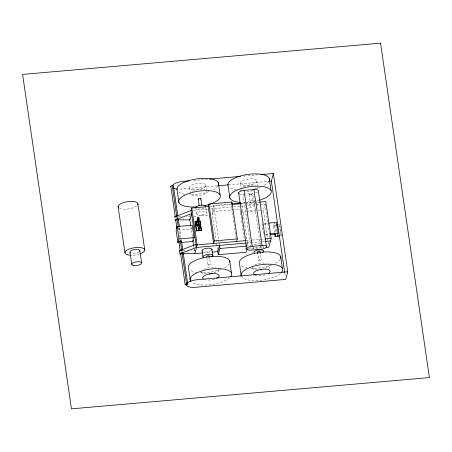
<?xml version="1.0" encoding="UTF-8"?>
<svg xmlns="http://www.w3.org/2000/svg" width="452" height="452" viewBox="0 0 452 452"><rect width="100%" height="100%" fill="white"/><g stroke="black" fill="none" stroke-linecap="round" stroke-linejoin="round"><path stroke-width="0.34" stroke-dasharray="2.26 1.69" d="M189.767 215.536L189.433 216.779L186.128 216.785M191.558 227.735L191.219 229.006L178.845 230.085M194.705 249.323L194.366 250.566L191.066 250.572M195.371 246.837L195.88 244.973M217.57 249.849L211.994 211.7L213.672 205.485L231.141 203.959M214.124 208.553L212.446 214.773L211.05 214.892M241.283 204.287L241.617 203.044L247.899 246.046M240.391 212.333L240.724 211.09M246.95 244.837L247.453 242.973M268.381 244.396L263.403 210.321L265.081 204.106L241.351 206.174M274.573 232.718L273.59 225.994L274.307 223.333L275.68 232.74M279.715 224.717L279.505 225.48L281.076 236.232L281.285 235.469L279.715 224.717L278.398 224.836M258.352 253.679L257.894 253.725A5.006 1.831 -8.3 0 1 256.668 253.725M193.507 180.484L208.225 179.201M243.967 176.082L257.985 174.856M217.384 185.834L180.941 189.015A10.006 3.661 -8.3 0 1 178.252 189.105M228.593 184.857L269.245 181.303M239.713 193.964A5.006 1.831 -8.3 0 0 243.052 194.219L252.911 193.36L260.363 244.368M209.937 206.44L231.571 204.553M241.34 203.699L255.996 202.423M256.691 202.36L258.787 202.174M193.202 210.383L207.858 209.101M210.638 208.858L232.978 206.909M233.678 206.846L240.656 206.236M211.994 211.7L239.939 209.259L244.498 240.47M193.614 216.418L208.259 215.135M242.481 212.146L255.73 210.994M258.521 210.745L263.403 210.321M264.087 223.48L267.533 223.181M263.787 224.248L268.697 223.825M273.59 225.994L275.562 225.825M265.657 234.232L269.793 233.87M265.358 235L269.567 234.633M279.969 235.582L281.285 235.469M246.024 240.622L251.611 240.131M252.306 240.068L264.171 239.035M246.735 243.035L264.883 241.453M203.185 252.911L211.553 252.176M247.865 249.007L263.906 247.606M180.958 216.785L178.461 216.785A2 0.734 -8.3 0 1 177.839 217.203M185.269 250.572L183.376 250.606A2 0.734 -8.3 0 1 183.133 250.803M284.788 273.138L285.297 276.624M275.765 225.062L276.85 232.452M265.081 204.106L270.059 238.181M256.838 180.551L257.533 185.331M269.731 268.81L269.132 264.714A8.339 3.051 -8.3 0 1 264.979 268.415M262.019 223.661L263.589 234.413M256.838 203.406L257.341 206.818M263.109 246.267L263.409 248.317M260.465 245.069L260.973 248.56M251.775 194.111L252.99 202.406M260.166 251.549L261.38 259.843M249.165 194.592L250.38 202.886M257.555 252.035L258.77 260.324M247.425 208.027L247.623 209.395A5.006 1.831 -8.3 0 1 255.109 206.88M253.114 247.074L253.414 249.125M243.052 194.219L251.114 249.425M240.515 183.58L241.413 189.721A8.339 3.051 -8.3 0 1 241.357 188.925M252.809 267.742L253.408 271.838M245.007 243.939L245.815 249.487M231.243 204.581L236.119 237.961M213.672 205.485L219 241.939M219.101 242.634L219.406 244.718M205.88 185.004L206.575 189.778M218.271 269.844L218.774 273.257M205.88 207.858L206.581 212.632M209.208 255.996L210.423 264.29M206.801 257.866L207.813 264.776M195.767 207.7L196.665 213.841M189.557 188.032L190.456 194.174A8.339 3.051 -8.3 0 0 199.92 195.535A8.339 3.051 -8.3 0 0 206.779 191.145M201.852 272.189L202.451 276.285M190.857 226.52L192.682 239.035M193.801 246.685L194.106 248.769M194.207 249.464L194.411 250.86M183.003 218.011L183.184 219.243M187.761 250.572L188.032 252.414M177.896 216.548L178.077 217.779M179.517 227.655L181.354 240.204M178.348 227.39L180.184 239.939M136.713 205.931A10.006 3.661 -8.5 0 1 119.554 208.315M139.498 254.03A10.006 3.661 -8.5 0 1 131.329 255.261M138.877 251.928A5.006 1.831 -8.5 0 1 131.018 253.013M178.512 228.509A1.322 0.486 -8.3 0 1 179.687 228.836A1.322 0.486 -8.3 0 1 178.58 229.469M280.325 259.335A21.012 7.69 -8.3 0 1 274.55 263.838M271.951 264.962A21.012 7.69 -8.3 0 1 251.205 268.228M247.131 267.799A21.012 7.69 -8.3 0 1 241.057 265.646M280.432 273.545A21.012 7.69 -8.3 0 1 259.301 280.398A21.012 7.69 -8.3 0 1 241.56 276.652M265.234 274.76A8.339 3.051 -8.3 0 1 255.453 275.121M257.357 269.454A8.339 3.051 -8.3 0 1 252.753 266.946M254.73 264.996A8.339 3.051 -8.3 0 1 266.912 263.335M256.047 209.671A5.006 1.831 -8.3 0 1 252.527 210.643L251.244 210.739A5.006 1.831 -8.3 0 1 248.261 210.242M261.691 246.397A5.006 1.831 -8.3 0 1 258.29 247.453L256.996 247.583A5.006 1.831 -8.3 0 1 253.273 246.832M254.239 244.899A5.006 1.831 -8.3 0 1 261.233 243.843M260.454 253.34A5.006 1.831 -8.3 0 1 259.188 253.595M256.487 201.581A5.006 1.831 -8.3 0 1 256.459 202.541M255.148 203.53A5.006 1.831 -8.3 0 1 251.628 204.502L250.346 204.592A5.006 1.831 -8.3 0 1 246.882 203.711M246.911 202.75A5.006 1.831 -8.3 0 1 255.227 200.908M258.962 200.372A21.012 7.69 -8.3 0 1 245.628 202.513M244.967 202.536A21.012 7.69 -8.3 0 1 240.899 202.451M268.929 181.314A21.012 7.69 -8.3 0 1 263.154 185.817M260.555 186.942A21.012 7.69 -8.3 0 1 254.612 188.755M241.232 190.252A21.012 7.69 -8.3 0 1 239.803 190.207M236.452 189.891A21.012 7.69 -8.3 0 1 229.661 187.631M257.736 186.693A8.339 3.051 -8.3 0 1 256.261 189.173M252.945 190.597A8.339 3.051 -8.3 0 1 245.323 191.388M243.329 186.981A8.339 3.051 -8.3 0 1 255.516 185.32M229.367 263.782A21.012 7.69 -8.3 0 1 223.593 268.285M220.994 269.409A21.012 7.69 -8.3 0 1 200.247 272.675M196.891 272.358A21.012 7.69 -8.3 0 1 190.1 270.098M229.475 277.997A21.012 7.69 -8.3 0 1 210.389 284.647A21.012 7.69 -8.3 0 1 191.897 282.381M214.282 279.206A8.339 3.051 -8.3 0 1 204.496 279.568M218.175 269.16A8.339 3.051 -8.3 0 1 214.028 272.861M206.4 273.901A8.339 3.051 -8.3 0 1 201.795 271.392M203.773 269.448A8.339 3.051 -8.3 0 1 215.954 267.787M211.457 250.351A5.006 1.831 -8.3 0 1 207.332 251.9L206.039 252.03A5.006 1.831 -8.3 0 1 203.739 251.9M209.502 257.787A5.006 1.831 -8.3 0 1 208.231 258.041M204.191 207.982A5.006 1.831 -8.3 0 1 200.671 208.948L199.388 209.044A5.006 1.831 -8.3 0 1 196.405 208.547M217.971 185.766A21.012 7.69 -8.3 0 1 212.197 190.269M208.948 191.637A21.012 7.69 -8.3 0 1 188.851 194.659M184.778 194.23A21.012 7.69 -8.3 0 1 178.704 192.077M192.377 191.428A8.339 3.051 -8.3 0 1 205.033 189.908M257.437 192.032A5.006 1.831 -8.3 0 1 255.448 192.885M176.387 217.548A2 0.734 -8.3 0 1 175.879 217.565M201.569 215.095L200.287 215.186A5.006 1.831 -8.3 0 1 197.863 212.508A5.006 1.831 -8.3 0 1 206.14 211.909A5.006 1.831 -8.3 0 1 201.569 215.095M259.295 260.578A1.333 0.486 -8.3 0 0 261.386 259.968A1.333 0.486 -8.3 0 0 259.533 259.702A1.333 0.486 -8.3 0 0 259.295 260.578M249.696 194.852A1.333 0.486 -8.3 0 0 251.787 194.236A1.333 0.486 -8.3 0 0 249.933 193.97A1.333 0.486 -8.3 0 0 249.696 194.852M250.905 203.14A1.333 0.486 -8.3 0 0 252.996 202.53A1.333 0.486 -8.3 0 0 251.142 202.264A1.333 0.486 -8.3 0 0 250.905 203.14M243.826 185.173A8.339 3.051 -8.3 0 0 256.894 181.348A8.339 3.051 -8.3 0 0 245.306 179.676A8.339 3.051 -8.3 0 0 243.826 185.173M208.338 265.03A1.333 0.486 -8.3 0 0 210.429 264.42A1.333 0.486 -8.3 0 0 208.575 264.149A1.333 0.486 -8.3 0 0 208.338 265.03M192.868 189.62A8.339 3.051 -8.3 0 0 205.937 185.8A8.339 3.051 -8.3 0 0 194.349 184.128A8.339 3.051 -8.3 0 0 192.868 189.62"/><path stroke-width="0.68" d="M196.586 223.051L196.705 222.401L196.812 224.87M172.387 185.557L172.432 185.399A10.006 3.661 -8.3 0 1 182.992 181.405L189.303 180.851M181.342 242.436L193.032 241.413L194.055 237.611L192.247 225.198L177.122 226.52L176.094 230.328L177.907 242.735L179.28 242.617M177.907 242.735L178.935 238.927L177.122 226.52M180.811 254.391A2 0.734 -8.3 0 1 180.122 253.617A2 0.734 -8.3 0 1 182.179 252.883L196.496 247.425L191.111 210.564L191.795 208.027L208.541 206.564M196.473 230.949L195.128 221.734L195.23 221.356L197.202 221.181L198.129 217.757L199.473 226.972L198.552 230.396L196.575 230.571L196.473 230.949L201.406 230.52L200.163 220.921L200.733 225.91M196.417 222.83L196.761 221.559L198.078 221.446L198.524 224.52L198.179 225.785L196.869 225.904L196.688 224.672M197.309 221.638L197.112 220.322L197.801 217.785L199.112 217.672L200.462 226.887L199.535 230.311L201.507 230.136M196.869 225.904L197.208 224.633L196.761 221.559M197.733 222.717L198.078 221.446M197.801 217.785L199.146 227L198.462 229.537L198.79 229.509M183.224 254.064A2 0.734 -8.3 0 0 183.828 253.679L194.818 253.64L197.179 244.888L191.795 208.027M186.478 284.85L186.433 285.009A10.006 3.661 -8.3 0 0 195.298 287.308L285.704 279.409L287.76 271.799L273.398 173.511L260.787 174.613M186.744 283.85L186.789 283.686A10.006 3.661 -8.3 0 1 197.349 279.692L287.76 271.799M208.914 204.055L208.231 206.592L213.615 243.453L214.299 240.91L208.914 204.055L231.927 202.044L237.311 238.905L236.628 241.441M219.508 245.413L217.83 251.628L212.248 252.114M231.588 203.315L231.927 202.044M247.063 249.154L246.221 252.261L218.276 254.702L219.954 248.487L219.446 245.018M284.687 272.443L271.347 181.122L273.398 173.511M259.482 202.117L265.765 201.569L271.149 238.424L268.787 247.182L265.996 247.425M279.765 236.345L275.161 236.746L275.878 234.085L270.268 234.571M268.912 223.062L276.488 222.401L278.059 233.147L277.336 235.814L279.313 235.639M175.048 217.446A2 0.734 -8.3 0 1 174.845 216.655A2 0.734 -8.3 0 1 176.794 216.028L191.111 210.564M175.873 220.604A2 0.734 -8.3 0 1 175.184 219.83A2 0.734 -8.3 0 1 177.246 219.096L191.558 213.638L189.88 219.853L178.907 219.858A2 0.734 -8.3 0 1 178.286 220.277M179.715 251.103A2 0.734 -8.3 0 1 181.732 249.815L196.044 244.351M209.626 179.077L240.464 176.387M218.785 185.71L228.593 184.857M269.946 181.246L271.347 181.122M239.035 193.642A5.006 1.831 -8.3 0 1 244.074 190.411L253.939 189.552A5.006 1.831 -8.3 0 1 258.358 191.021L266.522 246.928A5.006 1.831 -8.3 0 1 261.075 249.261L251.216 250.12A5.006 1.831 -8.3 0 1 246.798 248.651L238.633 192.744M231.836 203.897L240.221 203.163M232.266 204.49L240.645 203.762M197.112 220.322L197.445 220.293M195.128 221.734L196.36 221.627M197.208 224.633L198.524 224.52M199.146 227L200.462 226.887M276.426 225.006L277.743 224.893M178.935 238.927L194.055 237.611M269.793 233.87L278.059 233.147M214.299 240.91L237.311 238.905M197.179 244.888L245.329 240.679M264.866 238.972L271.149 238.424M196.496 247.425L246.041 243.097M265.578 241.391L270.465 240.961M219.954 248.487L246.504 246.165M246.798 248.651A5.006 1.831 -8.3 0 1 252.244 246.317L262.103 245.453A5.006 1.831 -8.3 0 1 266.522 246.928M194.818 253.64L202.485 252.967M171.076 186.512A1.333 0.486 -8.3 0 1 170.941 185.981A1.333 0.486 -8.3 0 1 172.24 185.563L172.574 185.552A1.333 0.486 -8.3 0 1 173.336 186.094M186.597 283.856L186.936 283.839A1.333 0.486 -8.3 0 1 187.778 284.246A1.333 0.486 -8.3 0 1 186.67 284.822L186.326 284.867A1.333 0.486 -8.3 0 1 185.145 284.477A1.333 0.486 -8.3 0 1 186.597 283.856L182.116 253.182M137.911 203.92L144.781 249.979M139.77 250.442L141.6 262.725M129.978 252.272L131.809 264.556M118.091 206.671L124.967 252.736M269.239 178.252L271.036 190.535M280.635 256.267L282.432 268.556M274.765 234.057L275.161 236.746M253.939 189.552L262.103 245.453M244.074 190.411L252.244 246.317M229.91 198.168L228.113 185.879A21.012 7.69 -8.3 0 1 248.114 174.376A21.012 7.69 -8.3 0 1 269.386 180.258M218.282 182.698L220.079 194.987M229.678 260.719L231.475 273.002M217.672 250.538L218.276 254.702M211.954 249.351L212.852 255.493M200.818 198.558L201.829 205.474M198.208 199.044L199.219 205.954M200.925 227.226L201.213 229.204M202.061 250.843L202.959 256.985M198.501 227.531L198.694 228.848M197.886 225.588L198.552 230.396M195.23 221.356L196.575 230.571M189.738 218.87L190.755 225.819M192.829 240.035L193.699 245.99M178.952 202.62L177.156 190.332A21.012 7.69 -8.3 0 1 197.157 178.828A21.012 7.69 -8.3 0 1 218.429 184.71M190.348 280.635L188.552 268.347A21.012 7.69 -8.3 0 1 207.643 256.973A21.012 7.69 -8.3 0 1 229.938 262.036M173.41 185.828L177.789 215.802M178.297 219.288L179.416 226.96M181.455 240.899L182.777 249.962M183.286 253.448L187.665 283.421M176.794 216.028L177.246 219.096M181.732 249.815L182.179 252.883M172.24 185.563L176.721 216.237M177.127 219.022L178.246 226.695M180.286 240.633L181.71 250.391M170.799 186.314L175.28 216.988M175.687 219.774L176.907 228.141M178.839 241.385L180.167 250.448M180.676 253.934L185.156 284.602M179.568 250.939L180.015 254.007M130.153 255.216A10.006 3.661 -8.5 0 1 127.108 250.063A10.006 3.661 -8.5 0 1 142.29 247.95A10.006 3.661 -8.5 0 1 140.058 253.838M118.497 207.575A10.006 3.661 -8.5 0 1 127.73 201.637A10.006 3.661 -8.5 0 1 137.64 204.914M130.34 252.691A5.006 1.831 -8.5 0 1 134.752 249.527A5.006 1.831 -8.5 0 1 139.498 251.425M179.173 241.86A1.322 0.486 -8.3 0 1 179.274 241.187A1.322 0.486 -8.3 0 1 181.049 240.944A1.322 0.486 -8.3 0 1 181.252 241.571M280.782 258.273A21.012 7.69 -8.3 0 0 259.51 252.397A21.012 7.69 -8.3 0 0 239.509 263.9L241.306 276.183A21.012 7.69 -8.3 0 1 264.024 264.375A21.012 7.69 -8.3 0 1 281.313 272.692M255.453 275.121A8.339 3.051 -8.3 0 1 256.12 270.884A8.339 3.051 -8.3 0 1 267.285 269.358A8.339 3.051 -8.3 0 1 268.556 273.336M261.736 269.194A8.339 3.051 -8.3 0 1 260.115 269.398M254.742 253.335A5.006 1.831 -8.3 0 1 255.759 250.741A5.006 1.831 -8.3 0 1 262.442 250.058A5.006 1.831 -8.3 0 1 262.589 252.538M257.838 252.233A1.333 0.486 -8.3 0 1 258.651 251.329A1.333 0.486 -8.3 0 1 260.098 251.809M240.21 202.4A21.012 7.69 -8.3 0 1 234.746 191.247A21.012 7.69 -8.3 0 1 266.968 187.535A21.012 7.69 -8.3 0 1 259.657 200.157M190.953 281.551A21.012 7.69 -8.3 0 1 211.027 269.042A21.012 7.69 -8.3 0 1 230.802 276.607M203.366 279.025A8.339 3.051 -8.3 0 1 206.688 274.703A8.339 3.051 -8.3 0 1 217.48 274.121A8.339 3.051 -8.3 0 1 216.655 278.308M212.881 273.206A8.339 3.051 -8.3 0 1 211.316 273.556M210.237 273.726A8.339 3.051 -8.3 0 1 209.157 273.85M202.315 251.284A5.006 1.831 -8.3 0 1 206.683 248.295A5.006 1.831 -8.3 0 1 211.869 249.843M203.784 257.787A5.006 1.831 -8.3 0 1 204.801 255.194A5.006 1.831 -8.3 0 1 211.485 254.51A5.006 1.831 -8.3 0 1 211.632 256.99M206.88 256.679A1.333 0.486 -8.3 0 1 206.988 256.001A1.333 0.486 -8.3 0 1 208.773 255.759A1.333 0.486 -8.3 0 1 208.977 256.397M198.739 199.298A1.333 0.486 -8.3 0 1 198.518 198.603A1.333 0.486 -8.3 0 1 200.462 198.338A1.333 0.486 -8.3 0 1 200.349 199.078M195.925 208.157A5.006 1.831 -8.3 0 1 200.784 205.242A5.006 1.831 -8.3 0 1 205.502 206.993M196.688 206.852A21.012 7.69 -8.3 0 1 181.653 197.066A21.012 7.69 -8.3 0 1 216.378 192.123A21.012 7.69 -8.3 0 1 204.123 205.79M176.161 220.339A1.333 0.486 -8.3 0 1 175.997 219.683A1.333 0.486 -8.3 0 1 177.794 219.361A1.333 0.486 -8.3 0 1 178.167 219.971M176.625 216.288A1.333 0.486 -8.3 0 1 177.071 216.265M181.099 254.126A1.333 0.486 -8.3 0 1 180.936 253.47A1.333 0.486 -8.3 0 1 182.727 253.148A1.333 0.486 -8.3 0 1 183.1 253.758M180.229 250.64A1.333 0.486 -8.3 0 1 180.704 250.295M181.105 250.159A1.333 0.486 -8.3 0 1 182.399 250.097M177.63 189.083A10.006 3.661 -8.3 0 1 173.438 188.173M195.609 222.864C195.976 228.814 196.36 221.638 195.609 222.864M380.55 43.155L22.6 74.416L71.45 408.845L429.4 377.584L380.55 43.155M133.786 265.51A5.006 1.831 -8.5 0 0 141.634 263.2A5.006 1.831 -8.5 0 0 134.702 262.211A5.006 1.831 -8.5 0 0 133.786 265.51"/></g></svg>
